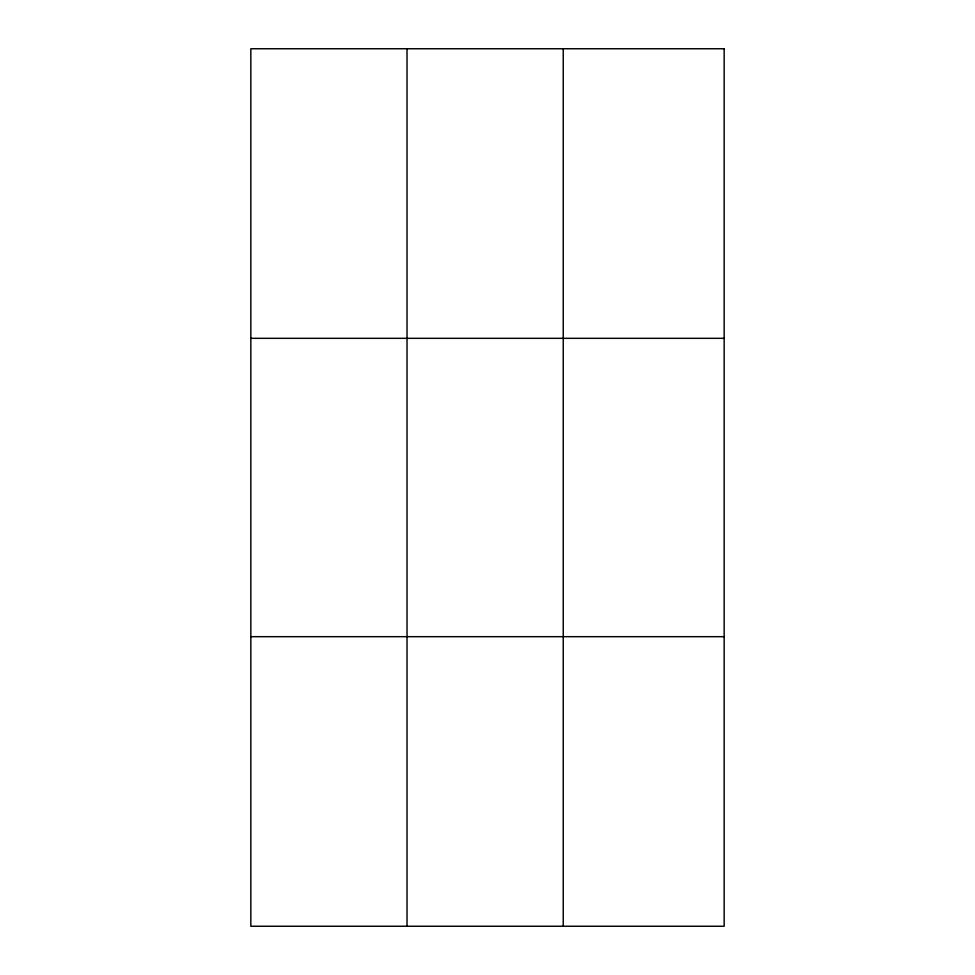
<?xml version="1.0" encoding="UTF-8"?>
<svg xmlns="http://www.w3.org/2000/svg" width="975" height="975" viewBox="0 0 975 975"><rect width="100%" height="100%" fill="white"/><g stroke="black" fill="none" stroke-linecap="round" stroke-linejoin="round"><path stroke-width="1.46" d="M250.831 338.325L724.169 338.325M250.831 636.675L724.169 636.675M563.233 48.75L563.233 926.25M407.026 48.75L407.026 926.25M724.169 48.75L250.831 48.75L250.831 926.25L724.169 926.25L724.169 48.75"/></g></svg>
